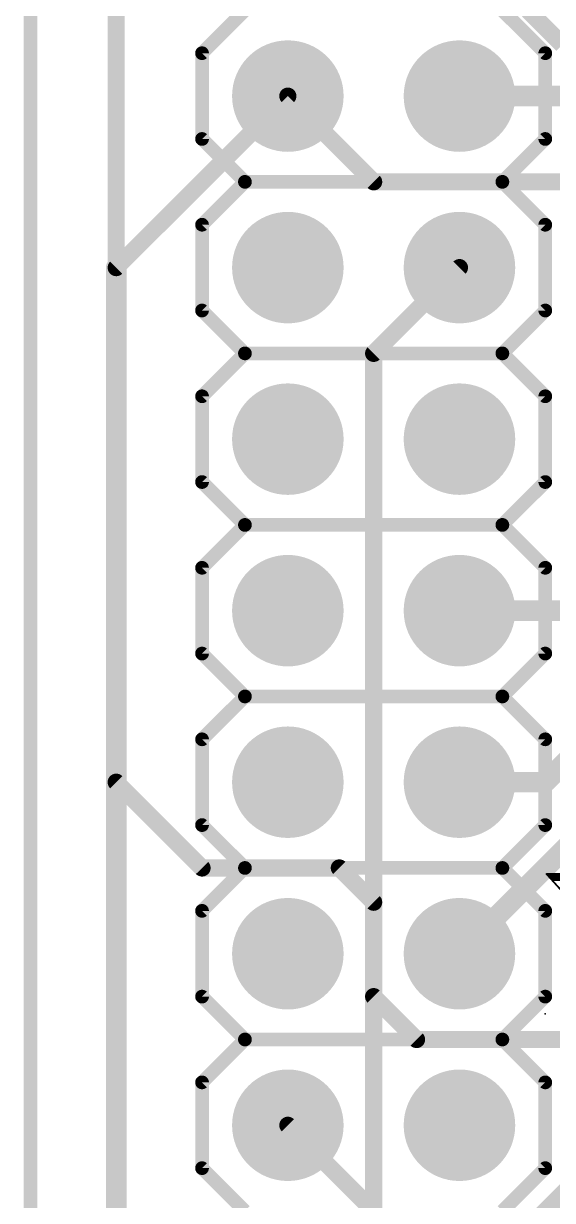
# Model space of a CAD drawing. Extents: x -0.1 to 52.8, y -11.4 to 50.9.
# Drawn here: x -0.1 to 7.73, y 21.75 to 39.17 of the extents above; entities that cross this region are included whole.
import ezdxf

# ---------------------------------------------------------------- set-up
doc = ezdxf.new("R2010")
doc.units = 0
for name, color, linetype in [('1', 12, 'CONTINUOUS'), ('16', 132, 'CONTINUOUS'), ('17', 110, 'CONTINUOUS'), ('20', 53, 'CONTINUOUS'), ('21', 41, 'CONTINUOUS'), ('22', 40, 'CONTINUOUS'), ('24', 53, 'CONTINUOUS'), ('51', 53, 'CONTINUOUS')]:
    doc.layers.add(name, color=color, linetype=linetype)

# ---------------------------------------------------------------- blocks, each defined once
blk = doc.blocks.new('RECT')
blk.add_solid([(-0.5, -0.5), (0.5, -0.5), (-0.5, 0.5), (0.5, 0.5)])
blk = doc.blocks.new('ROUNDP')
at = {"const_width": 0.5}
blk.add_lwpolyline([(0, -0.25, 1), (0, 0.25, 1), (0, -0.25)], format="xyb", dxfattribs=at)

msp = doc.modelspace()

# ---------------------------------------------------------------- linework, layer by layer
at = {"layer": '1'}
for points, const_width in [([(1.27, 27.94), (1.27, 49.149)], 0.254), ([(8.636, 30.48), (6.35, 30.48)], 0.3048), ([(7.62, 27.94), (8.89, 29.21)], 0.3048), ([(2.54, 26.67), (1.27, 27.94)], 0.254), ([(8.89, 27.94), (6.35, 25.4)], 0.3048), ([(6.35, 27.94), (7.62, 27.94)], 0.3048), ([(4.572, 26.67), (2.54, 26.67)], 0.254), ([(5.08, 26.162), (4.572, 26.67)], 0.254), ([(5.08, 24.13), (5.08, 26.162)], 0.254), ([(5.08, 21.59), (5.08, 24.13)], 0.254), ([(8.89, 22.86), (6.35, 20.32)], 0.254)]:
    msp.add_lwpolyline(points, dxfattribs=dict(at, const_width=const_width))
for points, const_width in [([(6.35, 30.5562, 1), (6.35, 30.4038)], 0.1524), ([(1.3149, 27.9849, 1), (1.2251, 27.8951)], 0.127), ([(6.35, 28.0162, 1), (6.35, 27.8638)], 0.1524), ([(7.5661, 27.9939, 1), (7.6739, 27.8861)], 0.1524), ([(7.62, 27.8638, 1), (7.62, 28.0162)], 0.1524), ([(1.2065, 27.94, 1), (1.3335, 27.94)], 0.127), ([(2.54, 26.7335, 1), (2.54, 26.6065)], 0.127), ([(2.4951, 26.6251, 1), (2.5849, 26.7149)], 0.127), ([(4.6169, 26.7149, 1), (4.5271, 26.6251)], 0.127), ([(4.572, 26.6065, 1), (4.572, 26.7335)], 0.127), ([(5.1435, 26.162, 1), (5.0165, 26.162)], 0.127), ([(5.0351, 26.1171, 1), (5.1249, 26.2069)], 0.127), ([(6.2961, 25.4539, 1), (6.4039, 25.3461)], 0.1524), ([(5.1435, 24.13, 1), (5.0165, 24.13)], 0.127), ([(5.0165, 24.13, 1), (5.1435, 24.13)], 0.127)]:
    msp.add_lwpolyline(points, format="xyb", dxfattribs=dict(at, const_width=const_width))
at = {"layer": '16'}
for points, const_width in [([(0, 0), (0, 50.8)], 0.2032), ([(7.366, 39.37), (7.874, 38.862)], 0.254), ([(1.27, 35.56), (3.81, 38.1)], 0.254), ([(5.08, 36.83), (3.81, 38.1)], 0.254), ([(19.05, 38.1), (6.35, 38.1)], 0.3048), ([(11.43, 36.83), (5.08, 36.83)], 0.254), ([(1.27, 2.54), (1.27, 35.56)], 0.3048), ([(5.08, 34.29), (6.35, 35.56)], 0.254), ([(5.08, 24.765), (5.08, 34.29)], 0.254), ([(5.715, 24.13), (5.08, 24.765)], 0.254), ([(11.43, 24.13), (5.715, 24.13)], 0.254), ([(5.08, 21.59), (3.81, 22.86)], 0.254)]:
    msp.add_lwpolyline(points, dxfattribs=dict(at, const_width=const_width))
for points, const_width in [([(3.8549, 38.1449, 1), (3.7651, 38.0551)], 0.127), ([(3.8549, 38.0551, 1), (3.7651, 38.1449)], 0.127), ([(6.35, 38.1762, 1), (6.35, 38.0238)], 0.1524), ([(5.08, 36.8935, 1), (5.08, 36.7665)], 0.127), ([(5.0351, 36.7851, 1), (5.1249, 36.8749)], 0.127), ([(1.3462, 35.56, 1), (1.1938, 35.56)], 0.1524), ([(1.2251, 35.6049, 1), (1.3149, 35.5151)], 0.127), ([(6.3949, 35.5151, 1), (6.3051, 35.6049)], 0.127), ([(5.1435, 34.29, 1), (5.0165, 34.29)], 0.127), ([(5.0351, 34.3349, 1), (5.1249, 34.2451)], 0.127), ([(5.1249, 24.8099, 1), (5.0351, 24.7201)], 0.127), ([(5.0165, 24.765, 1), (5.1435, 24.765)], 0.127), ([(5.715, 24.1935, 1), (5.715, 24.0665)], 0.127), ([(5.6701, 24.0851, 1), (5.7599, 24.1749)], 0.127), ([(3.8549, 22.9049, 1), (3.7651, 22.8151)], 0.127)]:
    msp.add_lwpolyline(points, format="xyb", dxfattribs=dict(at, const_width=const_width))
at = {"layer": '20', "const_width": 0.2032}
msp.add_lwpolyline([(0, 50.79), (0, 0)], dxfattribs=at)
at = {"layer": '21', "const_width": 0.2032}
for points in [[(2.54, 38.735), (3.175, 39.37)], [(6.985, 39.37), (7.62, 38.735)], [(2.54, 37.465), (2.54, 38.735)], [(7.62, 38.735), (7.62, 37.465)], [(2.54, 37.465), (3.175, 36.83)], [(6.985, 36.83), (7.62, 37.465)], [(2.54, 36.195), (3.175, 36.83)], [(3.175, 36.83), (6.985, 36.83)], [(6.985, 36.83), (7.62, 36.195)], [(2.54, 34.925), (2.54, 36.195)], [(7.62, 36.195), (7.62, 34.925)], [(3.175, 34.29), (2.54, 34.925)], [(7.62, 34.925), (6.985, 34.29)], [(2.54, 33.655), (3.175, 34.29)], [(3.175, 34.29), (6.985, 34.29)], [(6.985, 34.29), (7.62, 33.655)], [(2.54, 32.385), (2.54, 33.655)], [(7.62, 33.655), (7.62, 32.385)], [(3.175, 31.75), (2.54, 32.385)], [(7.62, 32.385), (6.985, 31.75)], [(2.54, 31.115), (3.175, 31.75)], [(3.175, 31.75), (6.985, 31.75)], [(6.985, 31.75), (7.62, 31.115)], [(2.54, 29.845), (2.54, 31.115)], [(7.62, 31.115), (7.62, 29.845)], [(2.54, 29.845), (3.175, 29.21)], [(6.985, 29.21), (7.62, 29.845)], [(2.54, 28.575), (3.175, 29.21)], [(3.175, 29.21), (6.985, 29.21)], [(6.985, 29.21), (7.62, 28.575)], [(2.54, 27.305), (2.54, 28.575)], [(7.62, 28.575), (7.62, 27.305)], [(2.54, 27.305), (3.175, 26.67)], [(6.985, 26.67), (7.62, 27.305)], [(2.54, 26.035), (3.175, 26.67)], [(3.175, 26.67), (6.985, 26.67)], [(6.985, 26.67), (7.62, 26.035)], [(2.54, 24.765), (2.54, 26.035)], [(7.62, 26.035), (7.62, 24.765)], [(3.175, 24.13), (2.54, 24.765)], [(7.62, 24.765), (6.985, 24.13)], [(2.54, 23.495), (3.175, 24.13)], [(3.175, 24.13), (6.985, 24.13)], [(6.985, 24.13), (7.62, 23.495)], [(2.54, 22.225), (2.54, 23.495)], [(7.62, 23.495), (7.62, 22.225)], [(3.175, 21.59), (2.54, 22.225)], [(7.62, 22.225), (6.985, 21.59)]]:
    msp.add_lwpolyline(points, dxfattribs=at)
at = {"layer": '21', "const_width": 0.1016}
for points in [[(2.5908, 38.735, 1), (2.4892, 38.735)], [(2.5041, 38.7709, 1), (2.5759, 38.6991)], [(7.6708, 38.735, 1), (7.5692, 38.735)], [(7.5841, 38.6991, 1), (7.6559, 38.7709)], [(2.5759, 37.5009, 1), (2.5041, 37.4291)], [(2.4892, 37.465, 1), (2.5908, 37.465)], [(7.5692, 37.465, 1), (7.6708, 37.465)], [(7.6559, 37.4291, 1), (7.5841, 37.5009)], [(3.175, 36.8808, 1), (3.175, 36.7792)], [(3.2109, 36.7941, 1), (3.1391, 36.8659)], [(3.1391, 36.7941, 1), (3.2109, 36.8659)], [(7.0209, 36.8659, 1), (6.9491, 36.7941)], [(6.9491, 36.8659, 1), (7.0209, 36.7941)], [(6.985, 36.7792, 1), (6.985, 36.8808)], [(2.5908, 36.195, 1), (2.4892, 36.195)], [(2.5041, 36.2309, 1), (2.5759, 36.1591)], [(7.6708, 36.195, 1), (7.5692, 36.195)], [(7.5841, 36.1591, 1), (7.6559, 36.2309)], [(2.5759, 34.9609, 1), (2.5041, 34.8891)], [(2.4892, 34.925, 1), (2.5908, 34.925)], [(7.5692, 34.925, 1), (7.6708, 34.925)], [(7.6559, 34.8891, 1), (7.5841, 34.9609)], [(3.175, 34.3408, 1), (3.175, 34.2392)], [(3.2109, 34.2541, 1), (3.1391, 34.3259)], [(3.1391, 34.2541, 1), (3.2109, 34.3259)], [(7.0209, 34.3259, 1), (6.9491, 34.2541)], [(6.9491, 34.3259, 1), (7.0209, 34.2541)], [(6.985, 34.2392, 1), (6.985, 34.3408)], [(2.5908, 33.655, 1), (2.4892, 33.655)], [(2.5041, 33.6909, 1), (2.5759, 33.6191)], [(7.6708, 33.655, 1), (7.5692, 33.655)], [(7.5841, 33.6191, 1), (7.6559, 33.6909)], [(2.5759, 32.4209, 1), (2.5041, 32.3491)], [(2.4892, 32.385, 1), (2.5908, 32.385)], [(7.5692, 32.385, 1), (7.6708, 32.385)], [(7.6559, 32.3491, 1), (7.5841, 32.4209)], [(3.175, 31.8008, 1), (3.175, 31.6992)], [(3.2109, 31.7141, 1), (3.1391, 31.7859)], [(3.1391, 31.7141, 1), (3.2109, 31.7859)], [(7.0209, 31.7859, 1), (6.9491, 31.7141)], [(6.9491, 31.7859, 1), (7.0209, 31.7141)], [(6.985, 31.6992, 1), (6.985, 31.8008)], [(2.5908, 31.115, 1), (2.4892, 31.115)], [(2.5041, 31.1509, 1), (2.5759, 31.0791)], [(7.6708, 31.115, 1), (7.5692, 31.115)], [(7.5841, 31.0791, 1), (7.6559, 31.1509)], [(2.5759, 29.8809, 1), (2.5041, 29.8091)], [(2.4892, 29.845, 1), (2.5908, 29.845)], [(7.5692, 29.845, 1), (7.6708, 29.845)], [(7.6559, 29.8091, 1), (7.5841, 29.8809)], [(3.175, 29.2608, 1), (3.175, 29.1592)], [(3.2109, 29.1741, 1), (3.1391, 29.2459)], [(3.1391, 29.1741, 1), (3.2109, 29.2459)], [(7.0209, 29.2459, 1), (6.9491, 29.1741)], [(6.9491, 29.2459, 1), (7.0209, 29.1741)], [(6.985, 29.1592, 1), (6.985, 29.2608)], [(2.5908, 28.575, 1), (2.4892, 28.575)], [(2.5041, 28.6109, 1), (2.5759, 28.5391)], [(7.6708, 28.575, 1), (7.5692, 28.575)], [(7.5841, 28.5391, 1), (7.6559, 28.6109)], [(2.5759, 27.3409, 1), (2.5041, 27.2691)], [(7.6559, 27.2691, 1), (7.5841, 27.3409)], [(2.4892, 27.305, 1), (2.5908, 27.305)], [(7.5692, 27.305, 1), (7.6708, 27.305)], [(3.175, 26.7208, 1), (3.175, 26.6192)], [(3.2109, 26.6341, 1), (3.1391, 26.7059)], [(3.1391, 26.6341, 1), (3.2109, 26.7059)], [(7.0209, 26.7059, 1), (6.9491, 26.6341)], [(6.9491, 26.7059, 1), (7.0209, 26.6341)], [(6.985, 26.6192, 1), (6.985, 26.7208)], [(2.5908, 26.035, 1), (2.4892, 26.035)], [(2.5041, 26.0709, 1), (2.5759, 25.9991)], [(7.6708, 26.035, 1), (7.5692, 26.035)], [(7.5841, 25.9991, 1), (7.6559, 26.0709)], [(2.5759, 24.8009, 1), (2.5041, 24.7291)], [(2.4892, 24.765, 1), (2.5908, 24.765)], [(7.5692, 24.765, 1), (7.6708, 24.765)], [(7.6559, 24.7291, 1), (7.5841, 24.8009)], [(3.175, 24.1808, 1), (3.175, 24.0792)], [(3.2109, 24.0941, 1), (3.1391, 24.1659)], [(7.0209, 24.1659, 1), (6.9491, 24.0941)], [(6.985, 24.0792, 1), (6.985, 24.1808)], [(3.1391, 24.0941, 1), (3.2109, 24.1659)], [(6.9491, 24.1659, 1), (7.0209, 24.0941)], [(2.5908, 23.495, 1), (2.4892, 23.495)], [(2.5041, 23.5309, 1), (2.5759, 23.4591)], [(7.6708, 23.495, 1), (7.5692, 23.495)], [(7.5841, 23.4591, 1), (7.6559, 23.5309)], [(2.5759, 22.2609, 1), (2.5041, 22.1891)], [(7.6559, 22.1891, 1), (7.5841, 22.2609)], [(2.4892, 22.225, 1), (2.5908, 22.225)], [(7.5692, 22.225, 1), (7.6708, 22.225)]]:
    msp.add_lwpolyline(points, format="xyb", dxfattribs=at)
at = {"layer": '22', "const_width": 0.0254}
for points in [[(9.0678, 26.5811), (7.6378, 26.5811)], [(7.6378, 26.5811), (8.0112, 26.1671)], [(7.6493, 26.5684), (9.2098, 26.5684)], [(7.6722, 26.543), (10.1398, 26.543)], [(7.6951, 26.5176), (10.135, 26.5176)], [(7.718, 26.4922), (10.1302, 26.4922)]]:
    msp.add_lwpolyline(points, dxfattribs=at)
at = {"layer": '22', "const_width": 0.0127}
for points in [[(7.6378, 26.5875, 1), (7.6378, 26.5748)], [(7.6425, 26.5854, 1), (7.6331, 26.5768)], [(7.6493, 26.5748, 1), (7.6493, 26.562)], [(7.6722, 26.5494, 1), (7.6722, 26.5367)], [(7.6951, 26.524, 1), (7.6951, 26.5113)], [(7.718, 26.4986, 1), (7.718, 26.4858)]]:
    msp.add_lwpolyline(points, format="xyb", dxfattribs=at)
at = {"layer": '24'}
msp.add_point((7.62, 24.511), dxfattribs=at)

# ---------------------------------------------------------------- block references
at = {"layer": '17', "xscale": 1.651, "yscale": 1.651}
for p in [(3.81, 38.1), (3.81, 38.1), (3.81, 35.56), (3.81, 35.56), (3.81, 33.02), (3.81, 33.02), (3.81, 30.48), (3.81, 30.48), (3.81, 27.94), (3.81, 27.94), (3.81, 25.4), (3.81, 25.4), (3.81, 22.86), (3.81, 22.86)]:
    msp.add_blockref('ROUNDP', p, dxfattribs=at)
at = {"layer": '17', "xscale": 1.651, "yscale": 1.651, "rotation": 180}
for p in [(6.35, 38.1), (6.35, 38.1), (6.35, 35.56), (6.35, 35.56), (6.35, 33.02), (6.35, 33.02), (6.35, 30.48), (6.35, 30.48), (6.35, 27.94), (6.35, 27.94), (6.35, 25.4), (6.35, 25.4), (6.35, 22.86), (6.35, 22.86)]:
    msp.add_blockref('ROUNDP', p, dxfattribs=at)
at = {"layer": '51', "xscale": 0.508, "yscale": 0.508}
for p, rotation in [((3.81, 38.1), 270), ((6.35, 38.1), 90), ((3.81, 35.56), 270), ((6.35, 35.56), 90), ((3.81, 33.02), 270), ((6.35, 33.02), 90), ((3.81, 30.48), 270), ((6.35, 30.48), 90), ((3.81, 27.94), 270), ((6.35, 27.94), 90), ((3.81, 25.4), 270), ((6.35, 25.4), 90), ((3.81, 22.86), 270), ((6.35, 22.86), 90)]:
    msp.add_blockref('RECT', p, dxfattribs=dict(at, rotation=rotation))

doc.saveas('drawing.dxf')
